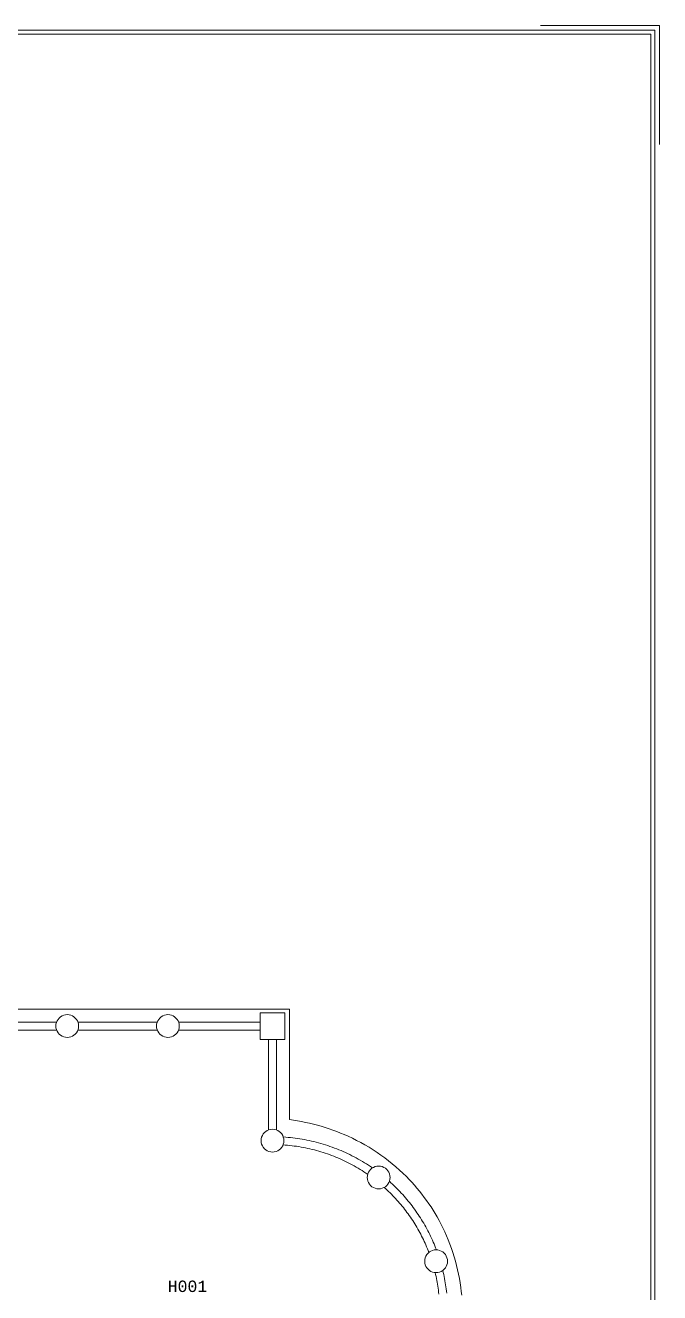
# Model space of a CAD drawing. Extents: x 0 to 84000, y 0 to 59400.
# Drawn here: x 71207 to 84000, y 33844 to 59400 of the extents above; entities that cross this region are included whole.
import ezdxf
from ezdxf.enums import TextEntityAlignment as Align

# ---------------------------------------------------------------- set-up
doc = ezdxf.new("R2010")
doc.units = 0
doc.header["$MEASUREMENT"] = 0
for name, color, linetype, lineweight in [('001BUILDING', 7, 'CONTINUOUS', 0), ('001FORMAT', 7, 'CONTINUOUS', 0), ('RM$TXT', 7, 'CONTINUOUS', 0)]:
    doc.layers.add(name, color=color, linetype=linetype, lineweight=lineweight)
doc.styles.add('MONOTXT', font='monotxt.shx')

msp = doc.modelspace()

# ---------------------------------------------------------------- linework, layer by layer
at = {"layer": '001BUILDING', "linetype": 'Continuous'}
for p, q in [((69829, 39564), (76535, 39564)), ((71889, 39382), (71866, 39355)), ((71916, 39406), (71889, 39382)), ((71947, 39425), (71916, 39406)), ((71981, 39438), (71947, 39425)), ((72016, 39447), (71981, 39438)), ((72052, 39450), (72016, 39447)), ((72088, 39447), (72052, 39450)), ((72123, 39438), (72088, 39447)), ((72156, 39425), (72123, 39438)), ((72187, 39406), (72156, 39425)), ((72214, 39382), (72187, 39406)), ((72238, 39355), (72214, 39382)), ((73919, 39382), (73896, 39355)), ((73946, 39406), (73919, 39382)), ((73977, 39425), (73946, 39406)), ((74011, 39438), (73977, 39425)), ((74046, 39447), (74011, 39438)), ((74082, 39450), (74046, 39447)), ((74118, 39447), (74082, 39450)), ((74153, 39438), (74118, 39447)), ((74186, 39425), (74153, 39438)), ((74217, 39406), (74186, 39425)), ((74244, 39382), (74217, 39406)), ((74268, 39355), (74244, 39382)), ((75942, 39490), (75942, 38950)), ((76442, 39490), (75942, 39490)), ((76442, 39490), (76442, 38950)), ((76535, 39564), (76535, 37333)), ((71836, 39300), (70212, 39300)), ((71836, 39140), (70212, 39140)), ((71824, 39256), (71822, 39220)), ((71822, 39220), (71824, 39184)), ((71833, 39291), (71824, 39256)), ((71824, 39184), (71833, 39149)), ((71847, 39324), (71833, 39291)), ((71833, 39149), (71847, 39115)), ((71866, 39355), (71847, 39324)), ((71847, 39115), (71866, 39084)), ((72257, 39324), (72238, 39355)), ((72238, 39084), (72257, 39115)), ((72270, 39291), (72257, 39324)), ((72257, 39115), (72270, 39149)), ((73866, 39300), (72267, 39300)), ((73866, 39140), (72267, 39140)), ((72279, 39256), (72270, 39291)), ((72270, 39149), (72279, 39184)), ((72282, 39220), (72279, 39256)), ((72279, 39184), (72282, 39220)), ((73854, 39256), (73852, 39220)), ((73852, 39220), (73854, 39184)), ((73863, 39291), (73854, 39256)), ((73854, 39184), (73863, 39149)), ((73877, 39324), (73863, 39291)), ((73863, 39149), (73877, 39115)), ((73896, 39355), (73877, 39324)), ((73877, 39115), (73896, 39084)), ((74287, 39324), (74268, 39355)), ((74268, 39084), (74287, 39115)), ((74300, 39291), (74287, 39324)), ((74287, 39115), (74300, 39149)), ((75942, 39300), (74297, 39300)), ((75942, 39140), (74297, 39140)), ((74309, 39256), (74300, 39291)), ((74300, 39149), (74309, 39184)), ((74312, 39220), (74309, 39256)), ((74309, 39184), (74312, 39220)), ((71866, 39084), (71889, 39057)), ((71889, 39057), (71916, 39034)), ((71916, 39034), (71947, 39015)), ((71947, 39015), (71981, 39001)), ((71981, 39001), (72016, 38993)), ((72016, 38993), (72052, 38990)), ((72052, 38990), (72088, 38993)), ((72088, 38993), (72123, 39001)), ((72123, 39001), (72156, 39015)), ((72156, 39015), (72187, 39034)), ((72187, 39034), (72214, 39057)), ((72214, 39057), (72238, 39084)), ((73896, 39084), (73919, 39057)), ((73919, 39057), (73946, 39034)), ((73946, 39034), (73977, 39015)), ((73977, 39015), (74011, 39001)), ((74011, 39001), (74046, 38993)), ((74046, 38993), (74082, 38990)), ((74082, 38990), (74118, 38993)), ((74118, 38993), (74153, 39001)), ((74153, 39001), (74186, 39015)), ((74186, 39015), (74217, 39034)), ((74217, 39034), (74244, 39057)), ((74244, 39057), (74268, 39084)), ((76442, 38950), (75942, 38950)), ((76112, 38950), (76112, 37125)), ((76272, 38950), (76272, 37125)), ((76616, 37321), (76535, 37333)), ((76697, 37308), (76616, 37321)), ((76029, 37072), (76006, 37045)), ((76056, 37096), (76029, 37072)), ((76087, 37115), (76056, 37096)), ((76121, 37128), (76087, 37115)), ((76156, 37137), (76121, 37128)), ((76192, 37140), (76156, 37137)), ((76228, 37137), (76192, 37140)), ((76263, 37128), (76228, 37137)), ((76296, 37115), (76263, 37128)), ((76327, 37096), (76296, 37115)), ((76354, 37072), (76327, 37096)), ((76378, 37045), (76354, 37072)), ((76777, 37294), (76697, 37308)), ((76858, 37278), (76777, 37294)), ((76938, 37260), (76858, 37278)), ((77018, 37241), (76938, 37260)), ((77097, 37220), (77018, 37241)), ((77176, 37198), (77097, 37220)), ((77255, 37174), (77176, 37198)), ((77333, 37149), (77255, 37174)), ((77410, 37122), (77333, 37149)), ((77487, 37093), (77410, 37122)), ((77564, 37063), (77487, 37093)), ((77640, 37032), (77564, 37063)), ((75964, 36946), (75962, 36910)), ((75962, 36910), (75964, 36874)), ((75973, 36981), (75964, 36946)), ((75964, 36874), (75973, 36839)), ((75987, 37014), (75973, 36981)), ((75973, 36839), (75987, 36805)), ((76006, 37045), (75987, 37014)), ((75987, 36805), (76006, 36775)), ((76397, 37014), (76378, 37045)), ((76378, 36775), (76397, 36805)), ((76410, 36981), (76397, 37014)), ((76397, 36805), (76410, 36839)), ((76450, 36820), (76405, 36823)), ((76458, 36980), (76410, 36983)), ((76419, 36946), (76410, 36981)), ((76410, 36839), (76419, 36874)), ((76422, 36910), (76419, 36946)), ((76419, 36874), (76422, 36910)), ((76496, 36816), (76450, 36820)), ((76506, 36976), (76458, 36980)), ((76541, 36812), (76496, 36816)), ((76554, 36971), (76506, 36976)), ((76587, 36807), (76541, 36812)), ((76601, 36966), (76554, 36971)), ((76632, 36801), (76587, 36807)), ((76649, 36960), (76601, 36966)), ((76677, 36795), (76632, 36801)), ((76697, 36953), (76649, 36960)), ((76745, 36946), (76697, 36953)), ((76792, 36938), (76745, 36946)), ((76839, 36930), (76792, 36938)), ((76887, 36921), (76839, 36930)), ((76934, 36911), (76887, 36921)), ((76981, 36900), (76934, 36911)), ((77028, 36889), (76981, 36900)), ((77074, 36878), (77028, 36889)), ((77121, 36865), (77074, 36878)), ((77167, 36852), (77121, 36865)), ((77214, 36839), (77167, 36852)), ((77260, 36825), (77214, 36839)), ((77305, 36810), (77260, 36825)), ((77351, 36794), (77305, 36810)), ((77715, 36998), (77640, 37032)), ((77802, 36958), (77715, 36998)), ((77715, 36998), (77715, 36998)), ((77888, 36915), (77802, 36958)), ((77972, 36870), (77888, 36915)), ((78056, 36823), (77972, 36870)), ((78139, 36775), (78056, 36823)), ((76006, 36775), (76029, 36747)), ((76029, 36747), (76056, 36724)), ((76056, 36724), (76087, 36705)), ((76087, 36705), (76121, 36691)), ((76121, 36691), (76156, 36683)), ((76156, 36683), (76192, 36680)), ((76192, 36680), (76228, 36683)), ((76228, 36683), (76263, 36691)), ((76263, 36691), (76296, 36705)), ((76296, 36705), (76327, 36724)), ((76327, 36724), (76354, 36747)), ((76354, 36747), (76378, 36775)), ((76723, 36788), (76677, 36795)), ((76768, 36780), (76723, 36788)), ((76813, 36772), (76768, 36780)), ((76858, 36763), (76813, 36772)), ((76902, 36754), (76858, 36763)), ((76947, 36744), (76902, 36754)), ((76992, 36734), (76947, 36744)), ((77036, 36722), (76992, 36734)), ((77080, 36711), (77036, 36722)), ((77124, 36698), (77080, 36711)), ((77168, 36685), (77124, 36698)), ((77212, 36672), (77168, 36685)), ((77255, 36658), (77212, 36672)), ((77298, 36643), (77255, 36658)), ((77342, 36628), (77298, 36643)), ((77384, 36612), (77342, 36628)), ((77396, 36778), (77351, 36794)), ((77427, 36595), (77384, 36612)), ((77442, 36761), (77396, 36778)), ((77470, 36578), (77427, 36595)), ((77486, 36744), (77442, 36761)), ((77512, 36561), (77470, 36578)), ((77531, 36726), (77486, 36744)), ((77554, 36543), (77512, 36561)), ((77576, 36708), (77531, 36726)), ((77620, 36688), (77576, 36708)), ((77664, 36669), (77620, 36688)), ((77707, 36648), (77664, 36669)), ((77751, 36627), (77707, 36648)), ((77794, 36606), (77751, 36627)), ((77836, 36584), (77794, 36606)), ((77879, 36561), (77836, 36584)), ((77921, 36538), (77879, 36561)), ((78220, 36724), (78139, 36775)), ((78300, 36671), (78220, 36724)), ((78379, 36616), (78300, 36671)), ((78457, 36560), (78379, 36616)), ((78533, 36502), (78457, 36560)), ((77595, 36524), (77554, 36543)), ((77637, 36505), (77595, 36524)), ((77678, 36485), (77637, 36505)), ((77719, 36464), (77678, 36485)), ((77760, 36443), (77719, 36464)), ((77800, 36422), (77760, 36443)), ((77840, 36400), (77800, 36422)), ((77880, 36377), (77840, 36400)), ((77919, 36354), (77880, 36377)), ((77958, 36330), (77919, 36354)), ((77963, 36514), (77921, 36538)), ((77997, 36306), (77958, 36330)), ((78004, 36489), (77963, 36514)), ((78036, 36281), (77997, 36306)), ((78046, 36465), (78004, 36489)), ((78086, 36439), (78046, 36465)), ((78127, 36413), (78086, 36439)), ((78167, 36386), (78127, 36413)), ((78146, 36302), (78128, 36271)), ((78170, 36329), (78146, 36302)), ((78207, 36359), (78167, 36386)), ((78197, 36353), (78170, 36329)), ((78228, 36371), (78197, 36353)), ((78261, 36385), (78228, 36371)), ((78297, 36394), (78261, 36385)), ((78333, 36396), (78297, 36394)), ((78368, 36394), (78333, 36396)), ((78404, 36385), (78368, 36394)), ((78437, 36371), (78404, 36385)), ((78468, 36353), (78437, 36371)), ((78495, 36329), (78468, 36353)), ((78519, 36302), (78495, 36329)), ((78537, 36271), (78519, 36302)), ((78608, 36442), (78533, 36502)), ((78681, 36380), (78608, 36442)), ((78753, 36316), (78681, 36380)), ((78823, 36251), (78753, 36316)), ((78074, 36256), (78036, 36281)), ((78112, 36230), (78074, 36256)), ((78105, 36202), (78103, 36166)), ((78103, 36166), (78105, 36130)), ((78114, 36238), (78105, 36202)), ((78105, 36130), (78114, 36095)), ((78128, 36271), (78114, 36238)), ((78114, 36095), (78128, 36062)), ((78128, 36062), (78146, 36031)), ((78519, 36031), (78537, 36062)), ((78551, 36238), (78537, 36271)), ((78537, 36062), (78551, 36095)), ((78580, 36061), (78549, 36089)), ((78560, 36202), (78551, 36238)), ((78551, 36095), (78560, 36130)), ((78563, 36166), (78560, 36202)), ((78560, 36130), (78563, 36166)), ((78611, 36032), (78580, 36061)), ((78891, 36184), (78823, 36251)), ((78947, 36127), (78891, 36184)), ((78891, 36184), (78891, 36184)), ((79001, 36070), (78947, 36127)), ((79054, 36011), (79001, 36070)), ((78146, 36031), (78170, 36004)), ((78170, 36004), (78197, 35980)), ((78197, 35980), (78228, 35962)), ((78228, 35962), (78261, 35948)), ((78261, 35948), (78297, 35939)), ((78297, 35939), (78333, 35936)), ((78333, 35936), (78368, 35939)), ((78368, 35939), (78404, 35948)), ((78404, 35948), (78437, 35962)), ((78437, 35962), (78468, 35980)), ((78476, 35939), (78446, 35966)), ((78468, 35980), (78495, 36004)), ((78505, 35912), (78476, 35939)), ((78495, 36004), (78519, 36031)), ((78534, 35884), (78505, 35912)), ((78563, 35856), (78534, 35884)), ((78591, 35828), (78563, 35856)), ((78619, 35799), (78591, 35828)), ((78642, 36003), (78611, 36032)), ((78647, 35770), (78619, 35799)), ((78672, 35973), (78642, 36003)), ((78702, 35943), (78672, 35973)), ((78732, 35913), (78702, 35943)), ((78761, 35883), (78732, 35913)), ((78790, 35852), (78761, 35883)), ((78818, 35820), (78790, 35852)), ((78846, 35789), (78818, 35820)), ((78874, 35757), (78846, 35789)), ((79105, 35951), (79054, 36011)), ((79156, 35891), (79105, 35951)), ((79205, 35829), (79156, 35891)), ((79253, 35766), (79205, 35829)), ((78674, 35741), (78647, 35770)), ((78701, 35711), (78674, 35741)), ((78728, 35681), (78701, 35711)), ((78754, 35651), (78728, 35681)), ((78780, 35621), (78754, 35651)), ((78806, 35590), (78780, 35621)), ((78831, 35558), (78806, 35590)), ((78856, 35527), (78831, 35558)), ((78880, 35495), (78856, 35527)), ((78901, 35725), (78874, 35757)), ((78928, 35692), (78901, 35725)), ((78955, 35659), (78928, 35692)), ((78981, 35626), (78955, 35659)), ((79007, 35593), (78981, 35626)), ((79032, 35559), (79007, 35593)), ((79057, 35525), (79032, 35559)), ((79082, 35490), (79057, 35525)), ((79300, 35703), (79253, 35766)), ((79345, 35638), (79300, 35703)), ((79389, 35573), (79345, 35638)), ((79432, 35506), (79389, 35573)), ((78904, 35463), (78880, 35495)), ((78928, 35431), (78904, 35463)), ((78951, 35398), (78928, 35431)), ((78974, 35365), (78951, 35398)), ((78996, 35332), (78974, 35365)), ((79019, 35298), (78996, 35332)), ((79040, 35265), (79019, 35298)), ((79106, 35456), (79082, 35490)), ((79130, 35421), (79106, 35456)), ((79153, 35385), (79130, 35421)), ((79176, 35350), (79153, 35385)), ((79198, 35314), (79176, 35350)), ((79220, 35278), (79198, 35314)), ((79242, 35242), (79220, 35278)), ((79473, 35439), (79432, 35506)), ((79513, 35371), (79473, 35439)), ((79551, 35302), (79513, 35371)), ((79588, 35233), (79551, 35302)), ((79062, 35231), (79040, 35265)), ((79083, 35196), (79062, 35231)), ((79103, 35162), (79083, 35196)), ((79123, 35127), (79103, 35162)), ((79143, 35092), (79123, 35127)), ((79162, 35057), (79143, 35092)), ((79181, 35022), (79162, 35057)), ((79199, 34986), (79181, 35022)), ((79263, 35205), (79242, 35242)), ((79284, 35168), (79263, 35205)), ((79304, 35131), (79284, 35168)), ((79324, 35094), (79304, 35131)), ((79343, 35056), (79324, 35094)), ((79362, 35018), (79343, 35056)), ((79381, 34980), (79362, 35018)), ((79628, 35152), (79588, 35233)), ((79588, 35233), (79588, 35233)), ((79667, 35071), (79628, 35152)), ((79703, 34989), (79667, 35071)), ((79217, 34950), (79199, 34986)), ((79235, 34914), (79217, 34950)), ((79252, 34878), (79235, 34914)), ((79269, 34841), (79252, 34878)), ((79285, 34805), (79269, 34841)), ((79301, 34768), (79285, 34805)), ((79316, 34731), (79301, 34768)), ((79399, 34942), (79381, 34980)), ((79416, 34904), (79399, 34942)), ((79433, 34865), (79416, 34904)), ((79450, 34826), (79433, 34865)), ((79466, 34787), (79450, 34826)), ((79482, 34748), (79466, 34787)), ((79738, 34906), (79703, 34989)), ((79771, 34822), (79738, 34906)), ((79802, 34737), (79771, 34822)), ((79264, 34514), (79261, 34478)), ((79273, 34549), (79264, 34514)), ((79287, 34583), (79273, 34549)), ((79305, 34614), (79287, 34583)), ((79329, 34641), (79305, 34614)), ((79331, 34694), (79316, 34731)), ((79356, 34664), (79329, 34641)), ((79346, 34656), (79331, 34694)), ((79387, 34683), (79356, 34664)), ((79420, 34697), (79387, 34683)), ((79455, 34706), (79420, 34697)), ((79491, 34708), (79455, 34706)), ((79497, 34708), (79482, 34748)), ((79527, 34706), (79491, 34708)), ((79563, 34697), (79527, 34706)), ((79596, 34683), (79563, 34697)), ((79627, 34664), (79596, 34683)), ((79654, 34641), (79627, 34664)), ((79678, 34614), (79654, 34641)), ((79696, 34583), (79678, 34614)), ((79710, 34549), (79696, 34583)), ((79719, 34514), (79710, 34549)), ((79721, 34478), (79719, 34514)), ((79830, 34652), (79802, 34737)), ((79857, 34566), (79830, 34652)), ((79882, 34479), (79857, 34566)), ((79261, 34478), (79264, 34442)), ((79264, 34442), (79273, 34407)), ((79273, 34407), (79287, 34374)), ((79287, 34374), (79305, 34343)), ((79305, 34343), (79329, 34316)), ((79329, 34316), (79356, 34292)), ((79356, 34292), (79387, 34273)), ((79387, 34273), (79420, 34260)), ((79420, 34260), (79455, 34251)), ((79455, 34251), (79491, 34248)), ((79481, 34210), (79472, 34249)), ((79491, 34248), (79527, 34251)), ((79527, 34251), (79563, 34260)), ((79563, 34260), (79596, 34273)), ((79596, 34273), (79627, 34292)), ((79636, 34251), (79626, 34292)), ((79627, 34292), (79654, 34316)), ((79645, 34209), (79636, 34251)), ((79654, 34316), (79678, 34343)), ((79678, 34343), (79696, 34374)), ((79696, 34374), (79710, 34407)), ((79710, 34407), (79719, 34442)), ((79719, 34442), (79721, 34478)), ((79905, 34392), (79882, 34479)), ((79926, 34304), (79905, 34392)), ((79945, 34216), (79926, 34304)), ((79490, 34171), (79481, 34210)), ((79498, 34132), (79490, 34171)), ((79506, 34092), (79498, 34132)), ((79513, 34053), (79506, 34092)), ((79520, 34014), (79513, 34053)), ((79526, 33974), (79520, 34014)), ((79654, 34168), (79645, 34209)), ((79662, 34127), (79654, 34168)), ((79670, 34085), (79662, 34127)), ((79677, 34044), (79670, 34085)), ((79684, 34002), (79677, 34044)), ((79690, 33960), (79684, 34002)), ((79962, 34128), (79945, 34216)), ((79977, 34039), (79962, 34128)), ((79990, 33949), (79977, 34039)), ((79532, 33934), (79526, 33974)), ((79538, 33894), (79532, 33934)), ((79543, 33855), (79538, 33894)), ((79547, 33815), (79543, 33855)), ((79696, 33918), (79690, 33960)), ((79701, 33876), (79696, 33918)), ((79706, 33834), (79701, 33876)), ((80000, 33870), (79990, 33949)), ((79990, 33949), (79990, 33949)), ((80008, 33791), (80000, 33870))]:
    msp.add_line(p, q, dxfattribs=at)
at = {"layer": '001FORMAT', "linetype": 'Continuous'}
for p, q in [((100, 59300), (83900, 59300)), ((81597, 59400), (84000, 59400)), ((83900, 59300), (83900, 100)), ((84000, 56997), (84000, 59400)), ((175, 59225), (83825, 59225)), ((83825, 59225), (83825, 175))]:
    msp.add_line(p, q, dxfattribs=at)

# ---------------------------------------------------------------- texts
at = {"layer": 'RM$TXT', "style": 'MONOTXT'}
msp.add_text('H001', height=230, dxfattribs=at).set_placement((74477, 33857), align=Align.CENTER)

doc.saveas('drawing.dxf')
